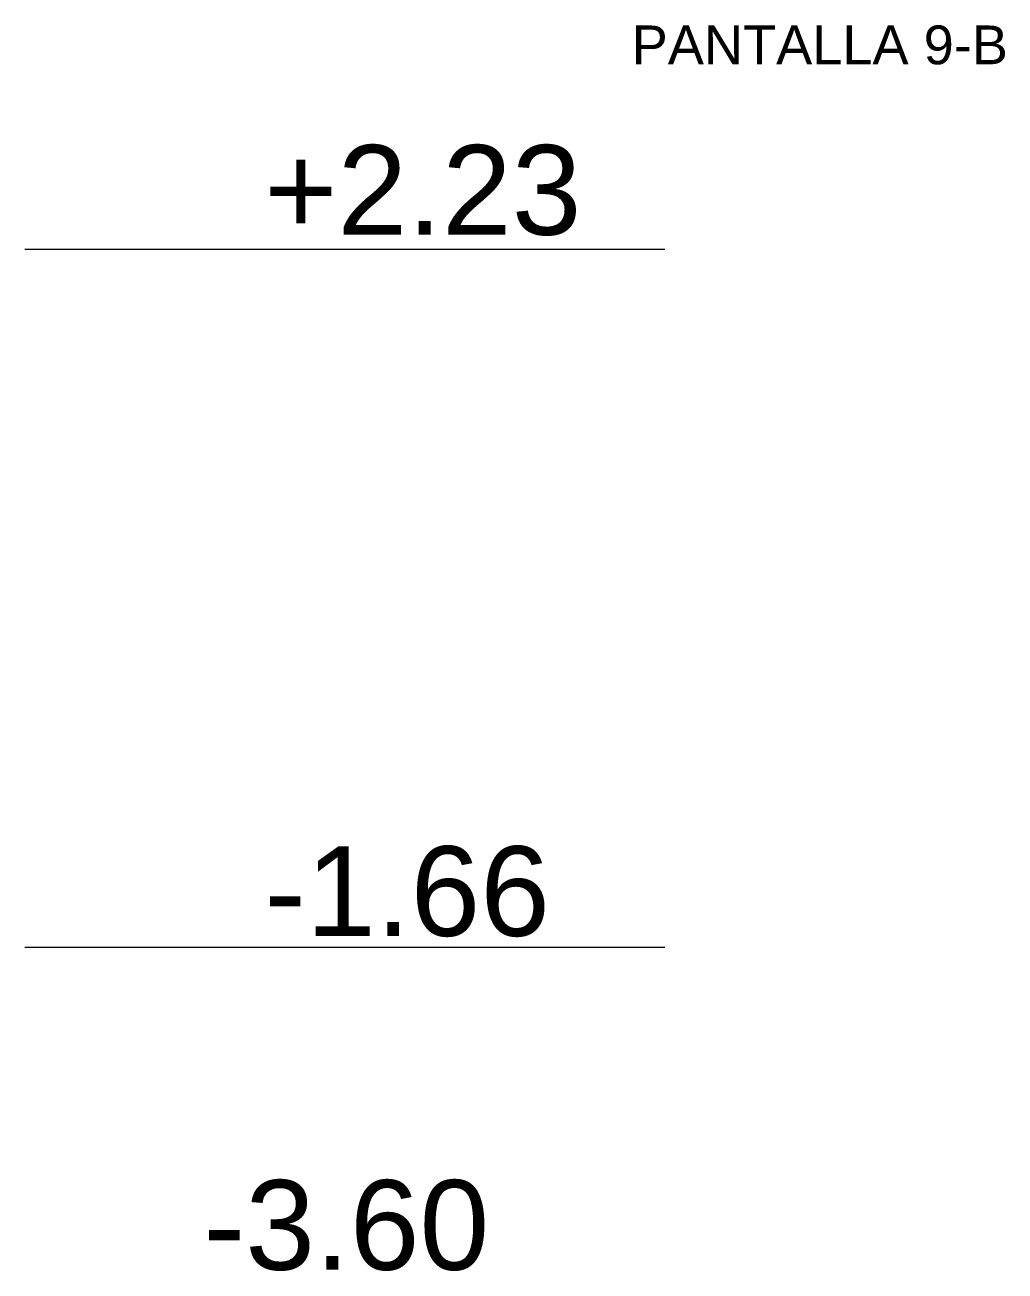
# Model space of a CAD drawing. Header units: millimetres. Extents: x 1130 to 2176, y -195 to 376.
# Drawn here: x 1765.02 to 1770.48, y 94.94 to 101.88 of the extents above; entities that cross this region are included whole.
import ezdxf

# ---------------------------------------------------------------- set-up
doc = ezdxf.new("R2010")
doc.units = ezdxf.units.MM
doc.layers.add('A- TEXTO 1', color=7, linetype='Continuous')
doc.layers.add('EDIS-PL-DIMENSION', color=8, linetype='Continuous', lineweight=13)
doc.layers.add('G-ANNO-TEXT', color=5, linetype='Continuous', lineweight=9)
doc.styles.add('Arial_1', font='arial.ttf', dxfattribs={"height": 0.2})
doc.styles.add('style1', font='arial.ttf', dxfattribs={"height": 0.2})

msp = doc.modelspace()

# ---------------------------------------------------------------- linework, layer by layer
at = {"layer": 'EDIS-PL-DIMENSION'}
for p, q in [((1768.5831, 100.6337), (1765.0171, 100.6337)), ((1768.5831, 96.7437), (1765.0171, 96.7437))]:
    msp.add_line(p, q, dxfattribs=at)

# ---------------------------------------------------------------- texts
at = {"layer": 'A- TEXTO 1', "style": 'style1'}
for s, p in [('+2.23', (1766.3507, 100.7152, -882)), ('-1.66', (1766.3507, 96.8076, -882)), ('-3.60', (1766.0123, 94.9471, -882))]:
    msp.add_text(s, height=0.5, rotation=0, dxfattribs=at).set_placement(p)
at = {"layer": 'G-ANNO-TEXT', "color": 7, "insert": (1768.3978, 101.8816), "char_height": 0.216, "width": 2.455799, "attachment_point": 1, "style": 'Arial_1'}
msp.add_mtext('\\pxt5;PANTALLA 9-B', dxfattribs=at)

doc.saveas('drawing.dxf')
